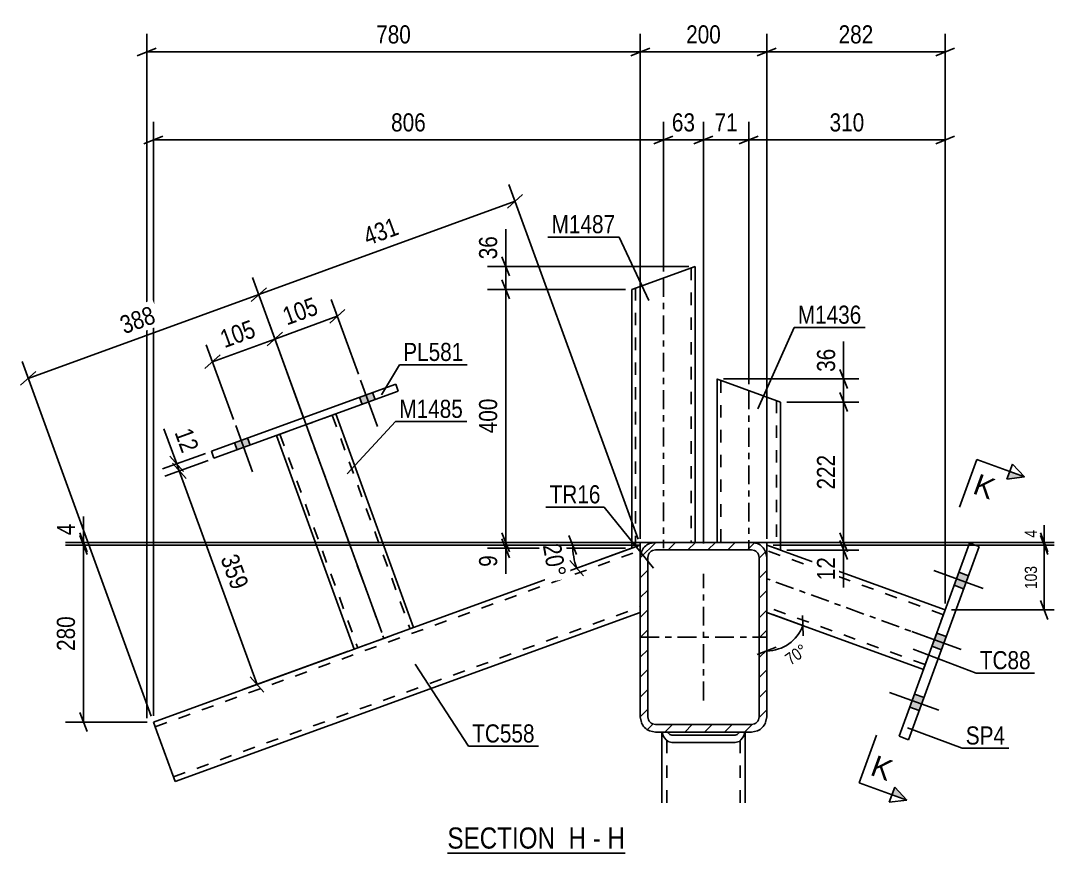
# Model space of a CAD drawing. Header units: millimetres. Extents: x -167 to 1022, y -666 to 175.
# Drawn here: x 490.8 to 654.2, y -482.9 to -351.2 of the extents above; entities that cross this region are included whole.
import ezdxf

# ---------------------------------------------------------------- set-up
doc = ezdxf.new("R2010")
doc.units = ezdxf.units.MM
doc.linetypes.add('DXK_LINE_DOT2', pattern=[3.9198, 1.9599, -1.9599])
doc.linetypes.add('DXK_LINE_DOT3', pattern=[5.9187, 2.979, -0.9799, 0.9799, -0.9799])
doc.styles.add('Arial', font='ARIAL.TTF', dxfattribs={"height": 0.2})
doc.styles.add('Arial Narrow', font='ARIALN.TTF', dxfattribs={"height": 0.2})

# ---------------------------------------------------------------- blocks, each defined once
blk = doc.blocks.new('Unknown-389677493-19 - 47864')
at = {"color": 6, "linetype": 'Continuous'}
blk.add_line((558.26, -482.92), (586.33, -482.92), dxfattribs=at)
at = {"color": 0, "linetype": 'Continuous'}
for points in [[(576.36, -482.17), (576.36, -478.67), (558.26, -478.67), (558.26, -482.17)], [(580.18, -482.17), (580.18, -478.67), (577.41, -478.67), (577.41, -482.17)], [(582.51, -482.17), (582.51, -478.67), (581.23, -478.67), (581.23, -482.17)], [(586.33, -482.17), (586.33, -478.67), (583.56, -478.67), (583.56, -482.17)]]:
    blk.add_wipeout(points, dxfattribs=at)
at = {"color": 7, "linetype": 'Continuous', "style": 'Arial Narrow'}
for s, p in [('SECTION ', (558.26, -482.17)), ('H', (577.41, -482.17)), ('H', (583.56, -482.17)), ('-', (581.23, -482.17))]:
    blk.add_text(s, height=3.34, dxfattribs=at).set_placement(p)
blk = doc.blocks.new('Bolt-389677493-48030 - 47864')
at = {"linetype": 'Continuous'}
for points in [[(639.85, -441.08), (640.6, -439.01), (639.1, -438.47), (638.34, -440.53)], [(639.85, -441.08), (640.6, -439.01), (639.1, -438.47), (638.34, -440.53)], [(639.85, -441.08), (640.6, -439.01), (639.1, -438.47), (638.34, -440.53)], [(636.34, -450.71), (637.1, -448.64), (635.59, -448.1), (634.84, -450.16)], [(636.34, -450.71), (637.1, -448.64), (635.59, -448.1), (634.84, -450.16)], [(632.84, -460.34), (633.59, -458.28), (632.09, -457.73), (631.33, -459.8)], [(632.84, -460.34), (633.59, -458.28), (632.09, -457.73), (631.33, -459.8)], [(632.84, -460.34), (633.59, -458.28), (632.09, -457.73), (631.33, -459.8)]]:
    blk.add_hatch(color=1, dxfattribs=at).paths.add_polyline_path(points)
at = {"color": 1, "linetype": 'Continuous'}
for p, q in [((642.95, -441.04), (635.15, -438.2)), ((642.95, -441.04), (635.15, -438.2)), ((642.95, -441.04), (635.15, -438.2)), ((640.6, -439.01), (639.1, -438.47)), ((640.6, -439.01), (639.1, -438.47)), ((640.6, -439.01), (639.1, -438.47)), ((639.85, -441.08), (638.34, -440.53)), ((639.85, -441.08), (638.34, -440.53)), ((639.85, -441.08), (638.34, -440.53)), ((639.44, -450.67), (631.64, -447.83)), ((639.44, -450.67), (631.64, -447.83)), ((637.1, -448.64), (635.59, -448.1)), ((637.1, -448.64), (635.59, -448.1)), ((636.34, -450.71), (634.84, -450.16)), ((636.34, -450.71), (634.84, -450.16)), ((635.94, -460.3), (628.14, -457.46)), ((635.94, -460.3), (628.14, -457.46)), ((635.94, -460.3), (628.14, -457.46)), ((633.59, -458.28), (632.09, -457.73)), ((633.59, -458.28), (632.09, -457.73)), ((633.59, -458.28), (632.09, -457.73)), ((632.84, -460.34), (631.33, -459.8)), ((632.84, -460.34), (631.33, -459.8)), ((632.84, -460.34), (631.33, -459.8))]:
    blk.add_line(p, q, dxfattribs=at)
blk = doc.blocks.new('Part-389677493-68846 - 47864')
at = {"color": 2, "linetype": 'Continuous'}
for p, q in [((520.95, -419.31), (550.08, -408.71)), ((521.36, -420.44), (550.49, -409.84)), ((550.08, -408.71), (550.49, -409.84)), ((520.95, -419.31), (521.36, -420.44))]:
    blk.add_line(p, q, dxfattribs=at)
blk = doc.blocks.new('Part-389677493-47876 - 47864')
at = {"color": 2, "linetype": 'Continuous'}
for p, q in [((592.13, -474.91), (592.13, -463.74)), ((592.23, -463.74), (592.26, -463.95)), ((593.17, -463.88), (593.1, -463.74)), ((593.43, -464.13), (593.17, -463.88)), ((604.3, -463.88), (604.04, -464.13)), ((604.37, -463.74), (604.3, -463.88)), ((605.21, -463.95), (605.24, -463.74)), ((605.33, -463.74), (605.33, -474.91)), ((593.12, -465.21), (593.73, -465.39)), ((593.73, -464.22), (593.43, -464.13)), ((593.73, -464.22), (603.73, -464.22)), ((593.73, -465.39), (603.73, -465.39)), ((604.04, -464.13), (603.73, -464.22)), ((603.73, -465.39), (604.35, -465.21))]:
    blk.add_line(p, q, dxfattribs=at)
at = {"color": 7, "linetype": 'DXK_LINE_DOT2'}
for p, q in [((592.13, -463.74), (592.23, -463.74)), ((592.23, -463.74), (593.1, -463.74)), ((592.93, -474.91), (592.93, -463.74)), ((604.37, -463.74), (605.33, -463.74)), ((604.53, -474.91), (604.53, -463.74))]:
    blk.add_line(p, q, dxfattribs=at)
at = {"color": 2, "linetype": 'Continuous'}
for centre, start, end in [((594.33, -463.46), 193.2949, 235.5336), ((603.14, -463.46), 304.4664, 346.7051)]:
    blk.add_arc(centre, 2.13, start, end, dxfattribs=at)
blk = doc.blocks.new('Part-389677493-63140 - 47864')
at = {"color": 7, "linetype": 'DXK_LINE_DOT2'}
for p, q in [((588.73, -434.17), (587.4, -434.66)), ((588.73, -434.17), (588.73, -434.67)), ((512.08, -462.92), (588.73, -435.02)), ((588.73, -436.14), (588.73, -444.81)), ((514.95, -470.82), (588.73, -443.96)), ((543.52, -450.63), (552.92, -447.21)), ((511.8, -462.17), (511.96, -462.61))]:
    blk.add_line(p, q, dxfattribs=at)
at = {"color": 2, "linetype": 'Continuous'}
for p, q in [((588.73, -434.17), (588.73, -434.67)), ((552.92, -447.21), (587.4, -434.66)), ((588.73, -434.67), (588.73, -435.88)), ((588.73, -435.88), (588.73, -436.14)), ((515.22, -471.57), (588.73, -444.81)), ((511.8, -462.17), (543.52, -450.63)), ((511.8, -462.17), (512.35, -463.67)), ((512.35, -463.67), (515.22, -471.57))]:
    blk.add_line(p, q, dxfattribs=at)
blk = doc.blocks.new('Part-389677493-47919 - 47864')
at = {"color": 2, "linetype": 'Continuous'}
for p, q in [((608.73, -434.17), (608.73, -436.14)), ((636.93, -444.43), (610.88, -434.95)), ((633.51, -453.83), (608.73, -444.81))]:
    blk.add_line(p, q, dxfattribs=at)
at = {"color": 7, "linetype": 'DXK_LINE_DOT2'}
for p, q in [((608.73, -435.87), (608.73, -434.17)), ((608.73, -434.17), (610.88, -434.95)), ((636.65, -445.18), (608.73, -435.02)), ((608.73, -436.14), (608.73, -444.81)), ((633.78, -453.08), (608.73, -443.96)), ((636.93, -444.43), (633.51, -453.83))]:
    blk.add_line(p, q, dxfattribs=at)
at = {"color": 7, "linetype": 'DXK_LINE_DOT3'}
blk.add_line((635.22, -449.13), (608.73, -439.49), dxfattribs=at)
blk = doc.blocks.new('Part-389677493-47920 - 47864')
at = {"color": 2, "linetype": 'Continuous'}
for p, q in [((640.77, -433.86), (629.66, -464.4)), ((631.16, -464.95), (642.28, -434.41)), ((642.28, -434.41), (640.77, -433.86)), ((629.66, -464.4), (631.16, -464.95))]:
    blk.add_line(p, q, dxfattribs=at)
blk = doc.blocks.new('Part-389677493-68845 - 47864')
at = {"color": 7, "linetype": 'DXK_LINE_DOT2'}
for p, q in [((540.62, -413.42), (531.23, -416.84)), ((540.06, -413.63), (552.36, -447.41)), ((540.63, -413.43), (540.62, -413.42)), ((540.62, -413.42), (540.63, -413.43)), ((531.23, -416.84), (531.23, -416.85)), ((531.23, -416.85), (531.23, -416.84)), ((531.79, -416.64), (544.09, -450.42))]:
    blk.add_line(p, q, dxfattribs=at)
at = {"color": 2, "linetype": 'Continuous'}
for p, q in [((540.63, -413.43), (552.92, -447.21)), ((531.23, -416.85), (543.52, -450.63)), ((543.52, -450.63), (552.92, -447.21))]:
    blk.add_line(p, q, dxfattribs=at)
at = {"color": 7, "linetype": 'DXK_LINE_DOT3'}
blk.add_line((535.92, -415.13), (548.22, -448.92), dxfattribs=at)
blk = doc.blocks.new('Part-389677493-47977 - 47864')
at = {"linetype": 'Continuous'}
h = blk.add_hatch(dxfattribs=at)
h.set_pattern_fill('', scale=0.7, style=0, pattern_type=0)
h.set_pattern_definition([(45, (588.7349, -461.336), (-1.57154, 1.57154), [])])
h.paths.add_polyline_path([(588.73, -436.14), (588.73, -461.34), (588.92, -462.25), (589.44, -463.03), (590.22, -463.55), (591.13, -463.74), (606.33, -463.74), (607.25, -463.55), (608.03, -463.03), (608.55, -462.25), (608.73, -461.34), (608.73, -436.14), (608.55, -435.22), (608.03, -434.44), (607.25, -433.92), (606.33, -433.74), (591.13, -433.74), (590.22, -433.92), (589.44, -434.44), (588.92, -435.22)])
h.paths.add_polyline_path([(590.29, -435.29), (590.68, -435.03), (591.13, -434.94), (606.33, -434.94), (606.79, -435.03), (607.18, -435.29), (607.44, -435.68), (607.53, -436.14), (607.53, -461.34), (607.44, -461.8), (607.18, -462.18), (606.79, -462.44), (606.33, -462.54), (591.13, -462.54), (590.68, -462.44), (590.29, -462.18), (590.03, -461.8), (589.93, -461.34), (589.93, -436.14), (590.03, -435.68)])
at = {"color": 2, "linetype": 'Continuous'}
for p, q in [((591.13, -433.74), (590.22, -433.92)), ((591.13, -433.74), (606.33, -433.74)), ((607.25, -433.92), (606.33, -433.74)), ((588.92, -435.22), (588.73, -436.14)), ((588.73, -461.34), (588.73, -436.14)), ((589.93, -436.14), (590.03, -435.68)), ((589.93, -461.34), (589.93, -436.14)), ((590.68, -435.03), (591.13, -434.94)), ((591.13, -434.94), (606.33, -434.94)), ((606.33, -434.94), (606.79, -435.03)), ((607.44, -435.68), (607.53, -436.14)), ((607.53, -461.34), (607.53, -436.14)), ((608.73, -436.14), (608.55, -435.22)), ((608.73, -461.34), (608.73, -436.14)), ((588.73, -461.34), (588.92, -462.25)), ((590.03, -461.8), (589.93, -461.34)), ((607.53, -461.34), (607.44, -461.8)), ((608.55, -462.25), (608.73, -461.34)), ((590.22, -463.55), (591.13, -463.74)), ((591.13, -462.54), (590.68, -462.44)), ((591.13, -462.54), (606.33, -462.54)), ((591.13, -463.74), (606.33, -463.74)), ((606.79, -462.44), (606.33, -462.54)), ((606.33, -463.74), (607.25, -463.55))]:
    blk.add_line(p, q, dxfattribs=at)
at = {"color": 7, "linetype": 'DXK_LINE_DOT3'}
for p, q in [((598.73, -458.74), (598.73, -438.74)), ((588.73, -448.74), (608.73, -448.74))]:
    blk.add_line(p, q, dxfattribs=at)
at = {"color": 2, "linetype": 'Continuous'}
for centre, radius, start, end in [((591.13, -436.14), 2.4, 112.5, 157.5), ((606.33, -436.14), 2.4, 22.5, 67.5), ((591.13, -436.14), 1.2, 112.5, 157.5), ((606.33, -436.14), 1.2, 22.5, 67.5), ((591.13, -461.34), 2.4, 202.5, 247.5), ((591.13, -461.34), 1.2, 202.5, 247.5), ((606.33, -461.34), 1.2, 292.5, 337.5), ((606.33, -461.34), 2.4, 292.5, 337.5)]:
    blk.add_arc(centre, radius, start, end, dxfattribs=at)
blk = doc.blocks.new('Part-389677493-68842 - 47864')
at = {"color": 2, "linetype": 'Continuous'}
for p, q in [((600.88, -407.9), (600.88, -433.74)), ((600.88, -407.9), (600.97, -407.93)), ((600.97, -407.93), (601.23, -408.03)), ((601.23, -408.03), (602.08, -408.34)), ((602.08, -408.34), (610.88, -411.54)), ((610.88, -411.54), (610.88, -434.95)), ((606.33, -433.74), (608.73, -433.74)), ((608.73, -433.74), (608.73, -434.17)), ((610.79, -434.92), (608.73, -434.17)), ((610.88, -434.95), (610.79, -434.92))]:
    blk.add_line(p, q, dxfattribs=at)
at = {"color": 7, "linetype": 'DXK_LINE_DOT2'}
for p, q in [((601.23, -408.03), (601.85, -408.25)), ((601.48, -408.12), (601.48, -433.74)), ((601.48, -408.12), (601.52, -408.13)), ((601.62, -408.17), (602.08, -408.34)), ((610.28, -411.32), (610.28, -434.73)), ((606.33, -433.74), (600.88, -433.74)), ((610.23, -434.72), (610.14, -434.68))]:
    blk.add_line(p, q, dxfattribs=at)
at = {"color": 7, "linetype": 'DXK_LINE_DOT3'}
blk.add_line((605.88, -409.72), (605.88, -434.95), dxfattribs=at)
blk = doc.blocks.new('Part-389677493-68853 - 47864')
at = {"color": 2, "linetype": 'Continuous'}
for p, q in [((597.4, -390.1), (587.4, -393.74)), ((597.4, -390.1), (597.4, -433.74)), ((587.4, -393.74), (587.4, -434.66)), ((587.4, -434.66), (588.73, -434.17)), ((588.73, -434.17), (588.73, -433.74)), ((588.73, -433.74), (591.13, -433.74))]:
    blk.add_line(p, q, dxfattribs=at)
at = {"color": 7, "linetype": 'DXK_LINE_DOT2'}
for p, q in [((596.8, -390.32), (596.8, -433.74)), ((588, -393.52), (588.05, -393.5)), ((588, -393.52), (588, -434.44)), ((597.4, -433.74), (591.13, -433.74))]:
    blk.add_line(p, q, dxfattribs=at)
at = {"color": 7, "linetype": 'DXK_LINE_DOT3'}
blk.add_line((592.4, -391.92), (592.4, -434.66), dxfattribs=at)
blk = doc.blocks.new('Bolt-389677493-68858 - 47864')
at = {"linetype": 'Continuous'}
for points in [[(546.42, -410.04), (544.35, -410.8), (544.76, -411.92), (546.83, -411.17)], [(526.68, -417.23), (524.62, -417.98), (525.03, -419.11), (527.09, -418.35)]]:
    blk.add_hatch(color=1, dxfattribs=at).paths.add_polyline_path(points)
at = {"color": 1, "linetype": 'Continuous'}
for p, q in [((544.53, -408.07), (547.2, -415.4)), ((546.42, -410.04), (546.83, -411.17)), ((544.35, -410.8), (544.76, -411.92)), ((524.8, -415.25), (527.46, -422.58)), ((524.62, -417.98), (525.03, -419.11)), ((526.68, -417.23), (527.09, -418.35))]:
    blk.add_line(p, q, dxfattribs=at)
blk = doc.blocks.new('Bolt-389677493-68859 - 47864')
at = {"linetype": 'Continuous'}
for points in [[(546.42, -410.04), (544.35, -410.8), (544.76, -411.92), (546.83, -411.17)], [(526.68, -417.23), (524.62, -417.98), (525.03, -419.11), (527.09, -418.35)]]:
    blk.add_hatch(color=1, dxfattribs=at).paths.add_polyline_path(points)
at = {"color": 1, "linetype": 'Continuous'}
for p, q in [((544.53, -408.07), (547.2, -415.4)), ((546.42, -410.04), (546.83, -411.17)), ((544.35, -410.8), (544.76, -411.92)), ((524.8, -415.25), (527.46, -422.58)), ((524.62, -417.98), (525.03, -419.11)), ((526.68, -417.23), (527.09, -418.35))]:
    blk.add_line(p, q, dxfattribs=at)
blk = doc.blocks.new('StraightDimension-389677493-76942 - 47864')
at = {"color": 7, "linetype": 'Continuous'}
for p, q in [((535.58, -414.19), (530.02, -398.9)), ((521.13, -405.17), (530.99, -401.58)), ((532.2, -400.5), (529.79, -402.66)), ((524.45, -414.31), (520.15, -402.49)), ((519.92, -406.25), (522.33, -404.09))]:
    blk.add_line(p, q, dxfattribs=at)
at = {"color": 0}
blk.add_wipeout([(528.94, -401.53), (527.51, -397.58), (521.22, -399.87), (522.66, -403.81)], dxfattribs=at)
at = {"color": 3, "style": 'Arial Narrow'}
blk.add_text('105', height=2.863, rotation=20.002, dxfattribs=at).set_placement((523.02, -403.04))
blk = doc.blocks.new('StraightDimension-389677493-77080 - 47864')
at = {"color": 7, "linetype": 'Continuous'}
for p, q in [((621.48, -413.04), (620.28, -410.04)), ((611.88, -411.54), (623.28, -411.54)), ((620.88, -433.74), (620.88, -411.54)), ((620.28, -432.24), (621.48, -435.24)), ((607.33, -433.74), (623.28, -433.74))]:
    blk.add_line(p, q, dxfattribs=at)
at = {"color": 0}
blk.add_wipeout([(620.13, -419.3), (615.93, -419.3), (615.93, -425.98), (620.13, -425.98)], dxfattribs=at)
at = {"color": 3, "style": 'Arial Narrow'}
blk.add_text('222', height=2.863, rotation=90.0002, dxfattribs=at).set_placement((619.53, -425.38))
blk = doc.blocks.new('StraightDimension-389677493-50691 - 47864')
at = {"color": 7, "linetype": 'Continuous'}
for p, q in [((651.98, -432.24), (653.18, -435.24)), ((653.18, -435.67), (651.98, -432.67)), ((607.33, -433.74), (654.18, -433.74)), ((609.73, -434.17), (654.18, -434.17)), ((652.58, -434.17), (652.58, -433.74))]:
    blk.add_line(p, q, dxfattribs=at)
at = {"color": 0}
blk.add_wipeout([(651.83, -431.37), (649.03, -431.37), (649.03, -433.39), (651.83, -433.39)], dxfattribs=at)
at = {"color": 7, "linetype": 'Continuous'}
blk.add_line((652.58, -433.74), (652.58, -431.02), dxfattribs=at)
blk.add_line((652.58, -433.74), (652.58, -431.02), dxfattribs=at)
at = {"color": 3, "style": 'Arial Narrow'}
blk.add_text('4', height=1.91, rotation=90.0002, dxfattribs=at).set_placement((651.43, -432.99))
blk = doc.blocks.new('StraightDimension-389677493-76941 - 47864')
at = {"color": 7, "linetype": 'Continuous'}
for p, q in [((544.19, -407.13), (539.88, -395.31)), ((542.06, -396.91), (539.65, -399.07)), ((530.99, -401.58), (540.86, -397.99)), ((535.58, -414.19), (530.02, -398.9)), ((529.79, -402.66), (532.2, -400.5))]:
    blk.add_line(p, q, dxfattribs=at)
at = {"color": 0}
blk.add_wipeout([(538.81, -397.94), (537.37, -393.99), (531.09, -396.28), (532.53, -400.22)], dxfattribs=at)
at = {"color": 3, "style": 'Arial Narrow'}
blk.add_text('105', height=2.863, rotation=20.002, dxfattribs=at).set_placement((532.89, -399.45))
blk = doc.blocks.new('StraightDimension-389677493-76970 - 47864')
at = {"color": 7, "linetype": 'Continuous'}
for p, q in [((520.01, -419.66), (513.21, -422.13)), ((520.42, -420.78), (513.62, -423.26)), ((514.39, -420.1), (516.54, -422.51)), ((516.95, -423.64), (514.8, -421.23)), ((515.47, -421.31), (515.88, -422.44))]:
    blk.add_line(p, q, dxfattribs=at)
at = {"color": 0}
blk.add_wipeout([(515.99, -420.56), (519.94, -419.12), (518.28, -414.56), (514.33, -416)], dxfattribs=at)
at = {"color": 7, "linetype": 'Continuous'}
blk.add_line((515.47, -421.31), (513.45, -415.76), dxfattribs=at)
blk.add_line((515.47, -421.31), (513.45, -415.76), dxfattribs=at)
at = {"color": 3, "style": 'Arial Narrow'}
blk.add_text('12', height=2.863, rotation=-69.9983, dxfattribs=at).set_placement((515.1, -416.35))
blk = doc.blocks.new('StraightDimension-389677493-77013 - 47864')
at = {"color": 7, "linetype": 'Continuous'}
for p, q in [((566.87, -388.6), (568.07, -391.6)), ((596.4, -390.1), (564.62, -390.1)), ((567.47, -393.74), (567.47, -390.1)), ((568.07, -395.24), (566.87, -392.24)), ((586.4, -393.74), (564.62, -393.74))]:
    blk.add_line(p, q, dxfattribs=at)
at = {"color": 0}
blk.add_wipeout([(566.72, -384.72), (562.52, -384.72), (562.52, -389.57), (566.72, -389.57)], dxfattribs=at)
at = {"color": 7, "linetype": 'Continuous'}
blk.add_line((567.47, -390.1), (567.47, -384.19), dxfattribs=at)
blk.add_line((567.47, -390.1), (567.47, -384.19), dxfattribs=at)
at = {"color": 3, "style": 'Arial Narrow'}
blk.add_text('36', height=2.863, rotation=90.0002, dxfattribs=at).set_placement((566.12, -388.97))
blk = doc.blocks.new('StraightDimension-389677493-76969 - 47864')
at = {"color": 7, "linetype": 'Continuous'}
for p, q in [((520.42, -420.78), (513.62, -423.26)), ((516.95, -423.64), (514.8, -421.23)), ((515.88, -422.44), (528.17, -456.21)), ((542.58, -450.97), (525.92, -457.03)), ((527.09, -455.01), (529.25, -457.42))]:
    blk.add_line(p, q, dxfattribs=at)
at = {"color": 0}
blk.add_wipeout([(523.87, -442.21), (527.82, -440.77), (525.53, -434.49), (521.59, -435.93)], dxfattribs=at)
at = {"color": 3, "style": 'Arial Narrow'}
blk.add_text('359', height=2.863, rotation=-69.9983, dxfattribs=at).set_placement((522.36, -436.29))
blk = doc.blocks.new('StraightDimension-389677493-68340 - 47864')
at = {"color": 7, "linetype": 'Continuous'}
for p, q in [((588.73, -433.17), (588.73, -353.33)), ((608.73, -433.17), (608.73, -353.33)), ((590.23, -355.58), (587.23, -356.78)), ((607.23, -356.78), (610.23, -355.58)), ((588.73, -356.18), (608.73, -356.18))]:
    blk.add_line(p, q, dxfattribs=at)
at = {"color": 0}
blk.add_wipeout([(602.08, -355.43), (602.08, -351.23), (595.39, -351.23), (595.39, -355.43)], dxfattribs=at)
at = {"color": 3, "style": 'Arial Narrow'}
blk.add_text('200', height=2.863, dxfattribs=at).set_placement((595.99, -354.83))
blk = doc.blocks.new('AngleDimension-389677493-49456 - 47864')
at = {"color": 7, "linetype": 'Continuous'}
for p, q in [((614.44, -446.89), (608.73, -444.81)), ((608.73, -450.89), (608.73, -444.81)), ((609.67, -445.16), (614.44, -446.89)), ((614.39, -445.28), (614.49, -448.51)), ((607.23, -451.49), (610.23, -450.29))]:
    blk.add_line(p, q, dxfattribs=at)
blk.add_arc((608.73, -444.81), 6.08, 270, 340, dxfattribs=at)
at = {"color": 0}
blk.add_wipeout([(615.93, -451.34), (614.33, -449.05), (610.8, -451.52), (612.41, -453.81)], dxfattribs=at)
at = {"color": 3, "style": 'Arial Narrow'}
blk.add_text('70°', height=1.909, rotation=35.002, dxfattribs=at).set_placement((612.5, -453.25))
blk = doc.blocks.new('StraightDimension-389677493-77015 - 47864')
at = {"color": 7, "linetype": 'Continuous'}
for p, q in [((566.87, -432.24), (568.07, -435.24)), ((590.13, -433.74), (564.62, -433.74)), ((568.07, -436.16), (566.87, -433.16)), ((567.47, -434.66), (567.47, -433.74)), ((586.4, -434.66), (564.62, -434.66))]:
    blk.add_line(p, q, dxfattribs=at)
at = {"color": 0}
blk.add_wipeout([(566.72, -435.18), (562.52, -435.18), (562.52, -438.21), (566.72, -438.21)], dxfattribs=at)
at = {"color": 7, "linetype": 'Continuous'}
blk.add_line((567.47, -434.66), (567.47, -438.74), dxfattribs=at)
blk.add_line((567.47, -434.66), (567.47, -438.74), dxfattribs=at)
at = {"color": 3, "style": 'Arial Narrow'}
blk.add_text('9', height=2.86, rotation=90.0002, dxfattribs=at).set_placement((566.12, -437.61))
blk = doc.blocks.new('StraightDimension-389677493-50692 - 47864')
at = {"color": 7, "linetype": 'Continuous'}
for p, q in [((651.98, -432.67), (653.18, -435.67)), ((609.73, -434.17), (654.18, -434.17)), ((652.58, -444.43), (652.58, -434.17)), ((653.18, -445.93), (651.98, -442.93)), ((637.93, -444.43), (654.18, -444.43))]:
    blk.add_line(p, q, dxfattribs=at)
at = {"color": 0}
blk.add_wipeout([(651.83, -437.07), (649.03, -437.07), (649.03, -441.53), (651.83, -441.53)], dxfattribs=at)
at = {"color": 3, "style": 'Arial Narrow'}
blk.add_text('103', height=1.909, rotation=90.0002, dxfattribs=at).set_placement((651.43, -441.13))
blk = doc.blocks.new('AngleDimension-389677493-68334 - 47864')
at = {"color": 7, "linetype": 'Continuous'}
for p, q in [((577.46, -432.67), (578.66, -435.67)), ((578.06, -434.17), (588.73, -434.17)), ((578.7, -437.82), (588.73, -434.17)), ((587.8, -434.51), (578.7, -437.82)), ((579.78, -439.03), (577.63, -436.62))]:
    blk.add_line(p, q, dxfattribs=at)
blk.add_arc((588.73, -434.17), 10.67, 180, 199.9977, dxfattribs=at)
at = {"color": 0}
blk.add_wipeout([(573.76, -440.09), (577.9, -439.36), (576.77, -433), (572.64, -433.73)], dxfattribs=at)
at = {"color": 3, "style": 'Arial Narrow'}
blk.add_text('20°', height=2.863, rotation=-80.0021, dxfattribs=at).set_placement((573.33, -434.22))
blk = doc.blocks.new('StraightDimension-389677493-76873 - 47864')
at = {"color": 7, "linetype": 'Continuous'}
for p, q in [((511.8, -461.17), (511.8, -367.25)), ((592.4, -390.92), (592.4, -367.25)), ((513.3, -369.5), (510.3, -370.7)), ((511.8, -370.1), (592.4, -370.1)), ((590.9, -370.7), (593.9, -369.5))]:
    blk.add_line(p, q, dxfattribs=at)
at = {"color": 0}
blk.add_wipeout([(555.44, -369.35), (555.44, -365.15), (548.76, -365.15), (548.76, -369.35)], dxfattribs=at)
at = {"color": 3, "style": 'Arial Narrow'}
blk.add_text('806', height=2.863, dxfattribs=at).set_placement((549.36, -368.75))
blk = doc.blocks.new('StraightDimension-389677493-68339 - 47864')
at = {"color": 7, "linetype": 'Continuous'}
for p, q in [((608.73, -433.17), (608.73, -353.33)), ((636.93, -443.43), (636.93, -353.33)), ((610.23, -355.58), (607.23, -356.78)), ((635.43, -356.78), (638.43, -355.58)), ((608.73, -356.18), (636.93, -356.18))]:
    blk.add_line(p, q, dxfattribs=at)
at = {"color": 0}
blk.add_wipeout([(626.17, -355.43), (626.17, -351.23), (619.49, -351.23), (619.49, -355.43)], dxfattribs=at)
at = {"color": 3, "style": 'Arial Narrow'}
blk.add_text('282', height=2.863, dxfattribs=at).set_placement((620.09, -354.83))
blk = doc.blocks.new('StraightDimension-389677493-68341 - 47864')
at = {"color": 7, "linetype": 'Continuous'}
for p, q in [((510.74, -461.56), (510.74, -353.33)), ((588.73, -433.17), (588.73, -353.33)), ((512.24, -355.58), (509.24, -356.78)), ((587.23, -356.78), (590.23, -355.58)), ((510.74, -356.18), (588.73, -356.18))]:
    blk.add_line(p, q, dxfattribs=at)
at = {"color": 0}
blk.add_wipeout([(553.08, -355.43), (553.08, -351.23), (546.4, -351.23), (546.4, -355.43)], dxfattribs=at)
at = {"color": 3, "style": 'Arial Narrow'}
blk.add_text('780', height=2.863, dxfattribs=at).set_placement((547, -354.83))
blk = doc.blocks.new('StraightDimension-389677493-77014 - 47864')
at = {"color": 7, "linetype": 'Continuous'}
for p, q in [((568.07, -395.24), (566.87, -392.24)), ((586.4, -393.74), (564.62, -393.74)), ((567.47, -433.74), (567.47, -393.74)), ((566.87, -432.24), (568.07, -435.24)), ((590.13, -433.74), (564.62, -433.74))]:
    blk.add_line(p, q, dxfattribs=at)
at = {"color": 0}
blk.add_wipeout([(566.72, -410.4), (562.52, -410.4), (562.52, -417.08), (566.72, -417.08)], dxfattribs=at)
at = {"color": 3, "style": 'Arial Narrow'}
blk.add_text('400', height=2.863, rotation=90.0002, dxfattribs=at).set_placement((566.12, -416.48))
blk = doc.blocks.new('StraightDimension-389677493-76735 - 47864')
at = {"color": 7, "linetype": 'Continuous'}
for p, q in [((500.14, -432.24), (501.34, -435.24)), ((501.34, -435.67), (500.14, -432.67)), ((590.13, -433.74), (497.89, -433.74)), ((587.73, -434.17), (497.89, -434.17)), ((500.74, -434.17), (500.74, -433.74))]:
    blk.add_line(p, q, dxfattribs=at)
at = {"color": 0}
blk.add_wipeout([(499.99, -430.18), (495.79, -430.18), (495.79, -433.21), (499.99, -433.21)], dxfattribs=at)
at = {"color": 7, "linetype": 'Continuous'}
blk.add_line((500.74, -433.74), (500.74, -429.66), dxfattribs=at)
blk.add_line((500.74, -433.74), (500.74, -429.66), dxfattribs=at)
at = {"color": 3, "style": 'Arial Narrow'}
blk.add_text('4', height=2.86, rotation=90.0002, dxfattribs=at).set_placement((499.39, -432.61))
blk = doc.blocks.new('StraightDimension-389677493-76736 - 47864')
at = {"color": 7, "linetype": 'Continuous'}
for p, q in [((501.34, -435.67), (500.14, -432.67)), ((587.73, -434.17), (497.89, -434.17)), ((500.74, -462.17), (500.74, -434.17)), ((500.14, -460.67), (501.34, -463.67)), ((510.8, -462.17), (497.89, -462.17))]:
    blk.add_line(p, q, dxfattribs=at)
at = {"color": 0}
blk.add_wipeout([(499.99, -444.83), (495.79, -444.83), (495.79, -451.51), (499.99, -451.51)], dxfattribs=at)
at = {"color": 3, "style": 'Arial Narrow'}
blk.add_text('280', height=2.863, rotation=90.0002, dxfattribs=at).set_placement((499.39, -450.91))
blk = doc.blocks.new('StraightDimension-389677493-76870 - 47864')
at = {"color": 7, "linetype": 'Continuous'}
for p, q in [((605.88, -408.72), (605.88, -367.25)), ((636.93, -443.43), (636.93, -367.25)), ((607.38, -369.5), (604.38, -370.7)), ((605.88, -370.1), (636.93, -370.1)), ((635.43, -370.7), (638.43, -369.5))]:
    blk.add_line(p, q, dxfattribs=at)
at = {"color": 0}
blk.add_wipeout([(624.74, -369.35), (624.74, -365.15), (618.06, -365.15), (618.06, -369.35)], dxfattribs=at)
at = {"color": 3, "style": 'Arial Narrow'}
blk.add_text('310', height=2.863, dxfattribs=at).set_placement((618.66, -368.75))
blk = doc.blocks.new('StraightDimension-389677493-76871 - 47864')
at = {"color": 7, "linetype": 'Continuous'}
for p, q in [((598.73, -433.94), (598.73, -367.25)), ((605.88, -408.72), (605.88, -367.25)), ((597.23, -370.7), (600.23, -369.5)), ((598.73, -370.1), (605.88, -370.1)), ((607.38, -369.5), (604.38, -370.7))]:
    blk.add_line(p, q, dxfattribs=at)
at = {"color": 0}
blk.add_wipeout([(604.73, -369.35), (604.73, -365.15), (599.88, -365.15), (599.88, -369.35)], dxfattribs=at)
at = {"color": 3, "style": 'Arial Narrow'}
blk.add_text('71', height=2.863, dxfattribs=at).set_placement((600.48, -368.75))
blk = doc.blocks.new('StraightDimension-389677493-77079 - 47864')
at = {"color": 7, "linetype": 'Continuous'}
for p, q in [((620.28, -406.4), (621.48, -409.4)), ((601.88, -407.9), (623.28, -407.9)), ((620.88, -411.54), (620.88, -407.9)), ((621.48, -413.04), (620.28, -410.04)), ((611.88, -411.54), (623.28, -411.54))]:
    blk.add_line(p, q, dxfattribs=at)
at = {"color": 0}
blk.add_wipeout([(620.13, -402.52), (615.93, -402.52), (615.93, -407.37), (620.13, -407.37)], dxfattribs=at)
at = {"color": 7, "linetype": 'Continuous'}
blk.add_line((620.88, -407.9), (620.88, -401.99), dxfattribs=at)
blk.add_line((620.88, -407.9), (620.88, -401.99), dxfattribs=at)
at = {"color": 3, "style": 'Arial Narrow'}
blk.add_text('36', height=2.863, rotation=90.0002, dxfattribs=at).set_placement((619.53, -406.77))
blk = doc.blocks.new('StraightDimension-389677493-76872 - 47864')
at = {"color": 7, "linetype": 'Continuous'}
for p, q in [((592.4, -390.92), (592.4, -367.25)), ((598.73, -433.94), (598.73, -367.25)), ((590.9, -370.7), (593.9, -369.5)), ((592.4, -370.1), (598.73, -370.1)), ((600.23, -369.5), (597.23, -370.7))]:
    blk.add_line(p, q, dxfattribs=at)
at = {"color": 0}
blk.add_wipeout([(598, -369.35), (598, -365.15), (593.14, -365.15), (593.14, -369.35)], dxfattribs=at)
at = {"color": 3, "style": 'Arial Narrow'}
blk.add_text('63', height=2.863, dxfattribs=at).set_placement((593.74, -368.75))
blk = doc.blocks.new('StraightDimension-389677493-76914 - 47864')
at = {"color": 7, "linetype": 'Continuous'}
for p, q in [((588.39, -433.23), (567.97, -377.12)), ((567.74, -380.88), (570.15, -378.72)), ((528.43, -394.54), (568.95, -379.8)), ((547.88, -447.98), (527.46, -391.87)), ((529.64, -393.47), (527.23, -395.62))]:
    blk.add_line(p, q, dxfattribs=at)
at = {"color": 0}
blk.add_wipeout([(551.57, -385.32), (550.14, -381.38), (543.86, -383.66), (545.29, -387.61)], dxfattribs=at)
at = {"color": 3, "style": 'Arial Narrow'}
blk.add_text('431', height=2.863, rotation=19.9962, dxfattribs=at).set_placement((545.65, -386.84))
blk = doc.blocks.new('StraightDimension-389677493-76915 - 47864')
at = {"color": 7, "linetype": 'Continuous'}
for p, q in [((547.88, -447.98), (527.46, -391.87)), ((527.23, -395.62), (529.64, -393.47)), ((492.02, -407.8), (528.43, -394.54)), ((511.46, -461.23), (491.04, -405.12)), ((493.22, -406.72), (490.81, -408.87))]:
    blk.add_line(p, q, dxfattribs=at)
at = {"color": 0}
blk.add_wipeout([(513.11, -399.32), (511.67, -395.38), (505.39, -397.66), (506.83, -401.61)], dxfattribs=at)
at = {"color": 3, "style": 'Arial Narrow'}
blk.add_text('388', height=2.863, rotation=19.9962, dxfattribs=at).set_placement((507.19, -400.84))
blk = doc.blocks.new('StraightDimension-389677493-77081 - 47864')
at = {"color": 7, "linetype": 'Continuous'}
for p, q in [((620.28, -432.24), (621.48, -435.24)), ((607.33, -433.74), (623.28, -433.74)), ((621.48, -436.45), (620.28, -433.45)), ((620.88, -434.95), (620.88, -433.74)), ((611.88, -434.95), (623.28, -434.95))]:
    blk.add_line(p, q, dxfattribs=at)
at = {"color": 0}
blk.add_wipeout([(620.13, -435.48), (615.93, -435.48), (615.93, -440.33), (620.13, -440.33)], dxfattribs=at)
at = {"color": 7, "linetype": 'Continuous'}
blk.add_line((620.88, -434.95), (620.88, -440.86), dxfattribs=at)
blk.add_line((620.88, -434.95), (620.88, -440.86), dxfattribs=at)
at = {"color": 3, "style": 'Arial Narrow'}
blk.add_text('12', height=2.863, rotation=90.0002, dxfattribs=at).set_placement((619.53, -439.73))
blk = doc.blocks.new('Mark-389677493-77141 - 47864')
at = {"color": 0}
blk.add_wipeout([(584.78, -384.85), (584.78, -381.85), (574.73, -381.85), (574.73, -384.85)], dxfattribs=at)
blk.add_wipeout([(584.78, -384.85), (584.78, -381.85), (574.73, -381.85), (574.73, -384.85)], dxfattribs=at)
at = {"color": 30, "linetype": 'Continuous'}
for p in [(574.13, -385.45), (590.08, -395.5)]:
    blk.add_line(p, (585.38, -385.45), dxfattribs=at)
at = {"color": 3, "style": 'Arial Narrow'}
blk.add_text('M1487', height=2.863, dxfattribs=at).set_placement((574.73, -384.85))
blk = doc.blocks.new('Mark-389677493-50670 - 47864')
at = {"color": 0}
blk.add_wipeout([(646.4, -465.71), (646.4, -462.71), (640.19, -462.71), (640.19, -465.71)], dxfattribs=at)
blk.add_wipeout([(646.4, -465.71), (646.4, -462.71), (640.19, -462.71), (640.19, -465.71)], dxfattribs=at)
at = {"color": 30, "linetype": 'Continuous'}
for p, q in [((630.99, -463.06), (639.59, -466.31)), ((639.59, -466.31), (647, -466.31))]:
    blk.add_line(p, q, dxfattribs=at)
at = {"color": 3, "style": 'Arial Narrow'}
blk.add_text('SP4', height=2.863, dxfattribs=at).set_placement((640.19, -465.71))
blk = doc.blocks.new('Mark-389677493-50667 - 47864')
at = {"color": 0}
blk.add_wipeout([(650.45, -453.8), (650.45, -450.8), (642.41, -450.8), (642.41, -453.8)], dxfattribs=at)
blk.add_wipeout([(650.45, -453.8), (650.45, -450.8), (642.41, -450.8), (642.41, -453.8)], dxfattribs=at)
at = {"color": 30, "linetype": 'Continuous'}
for p, q in [((631.85, -450.65), (641.81, -454.4)), ((641.81, -454.4), (651.05, -454.4))]:
    blk.add_line(p, q, dxfattribs=at)
at = {"color": 3, "style": 'Arial Narrow'}
blk.add_text('TC88', height=2.863, dxfattribs=at).set_placement((642.41, -453.8))
blk = doc.blocks.new('Mark-389677493-50673 - 47864')
at = {"color": 0}
blk.add_wipeout([(582.45, -427.57), (582.45, -424.57), (574.42, -424.57), (574.42, -427.57)], dxfattribs=at)
blk.add_wipeout([(582.45, -427.57), (582.45, -424.57), (574.42, -424.57), (574.42, -427.57)], dxfattribs=at)
at = {"color": 30, "linetype": 'Continuous'}
for p in [(573.82, -428.17), (590.83, -437.84)]:
    blk.add_line(p, (583.05, -428.17), dxfattribs=at)
at = {"color": 3, "style": 'Arial Narrow'}
blk.add_text('TR16', height=2.863, dxfattribs=at).set_placement((574.42, -427.57))
blk = doc.blocks.new('SectionMark-389677493-53222 - 47864')
at = {"linetype": 'Continuous'}
for points in [[(646.7, -423.72), (647.13, -422.55), (649.48, -423.4)], [(628.53, -473.64), (628.96, -472.47), (630.88, -474.5)]]:
    blk.add_hatch(color=6, dxfattribs=at).paths.add_polyline_path(points)
at = {"color": 6, "linetype": 'Continuous'}
for p, q in [((646.7, -423.72), (647.55, -421.37)), ((647.55, -421.37), (649.48, -423.4)), ((649.48, -423.4), (646.7, -423.72)), ((628.96, -472.47), (628.1, -474.82)), ((630.88, -474.5), (628.96, -472.47)), ((630.88, -474.5), (628.1, -474.82))]:
    blk.add_line(p, q, dxfattribs=at)
at = {"color": 0, "linetype": 'Continuous'}
for points in [[(644.02, -427), (645.22, -423.72), (642.3, -422.65), (641.1, -425.94)], [(627.82, -471.52), (629.02, -468.23), (626.1, -467.17), (624.9, -470.46)]]:
    blk.add_wipeout(points, dxfattribs=at)
at = {"color": 6, "linetype": 'Continuous'}
for p, q in [((641.96, -420.66), (639.22, -428.18)), ((641.96, -420.66), (649.48, -423.4)), ((623.36, -471.76), (626.1, -464.24)), ((623.36, -471.76), (630.88, -474.5))]:
    blk.add_line(p, q, dxfattribs=at)
at = {"color": 3, "linetype": 'Continuous', "style": 'Arial'}
for p in [(641.1, -425.94), (624.9, -470.46)]:
    blk.add_text('K', height=3.34, rotation=-20.002, dxfattribs=at).set_placement(p)
blk = doc.blocks.new('Mark-389677493-68432 - 47864')
at = {"color": 0}
blk.add_wipeout([(572.04, -465.39), (572.04, -462.39), (562.18, -462.39), (562.18, -465.39)], dxfattribs=at)
blk.add_wipeout([(572.04, -465.39), (572.04, -462.39), (562.18, -462.39), (562.18, -465.39)], dxfattribs=at)
at = {"color": 30, "linetype": 'Continuous'}
for p, q in [((553.15, -453.01), (561.58, -465.99)), ((561.58, -465.99), (572.64, -465.99))]:
    blk.add_line(p, q, dxfattribs=at)
at = {"color": 3, "style": 'Arial Narrow'}
blk.add_text('TC558', height=2.863, dxfattribs=at).set_placement((562.18, -465.39))
blk = doc.blocks.new('Mark-389677493-77148 - 47864')
at = {"color": 0}
blk.add_wipeout([(623.69, -399.16), (623.69, -396.16), (613.64, -396.16), (613.64, -399.16)], dxfattribs=at)
blk.add_wipeout([(623.69, -399.16), (623.69, -396.16), (613.64, -396.16), (613.64, -399.16)], dxfattribs=at)
at = {"color": 30, "linetype": 'Continuous'}
for p, q in [((607.31, -412.64), (613.04, -399.76)), ((613.04, -399.76), (624.29, -399.76))]:
    blk.add_line(p, q, dxfattribs=at)
at = {"color": 3, "style": 'Arial Narrow'}
blk.add_text('M1436', height=2.863, dxfattribs=at).set_placement((613.64, -399.16))
blk = doc.blocks.new('Mark-389677493-76990 - 47864')
at = {"color": 0}
blk.add_wipeout([(560.71, -414.05), (560.71, -411.05), (550.66, -411.05), (550.66, -414.05)], dxfattribs=at)
blk.add_wipeout([(560.71, -414.05), (560.71, -411.05), (550.66, -411.05), (550.66, -414.05)], dxfattribs=at)
at = {"color": 30, "linetype": 'Continuous'}
for p, q in [((542.39, -422.88), (550.06, -414.65)), ((550.06, -414.65), (561.31, -414.65))]:
    blk.add_line(p, q, dxfattribs=at)
at = {"color": 3, "style": 'Arial Narrow'}
blk.add_text('M1485', height=2.863, dxfattribs=at).set_placement((550.66, -414.05))
blk = doc.blocks.new('Mark-389677493-76993 - 47864')
at = {"color": 0}
blk.add_wipeout([(560.79, -405.05), (560.79, -402.05), (551.28, -402.05), (551.28, -405.05)], dxfattribs=at)
blk.add_wipeout([(560.79, -405.05), (560.79, -402.05), (551.28, -402.05), (551.28, -405.05)], dxfattribs=at)
at = {"color": 30, "linetype": 'Continuous'}
for p, q in [((547.84, -410.41), (550.68, -405.65)), ((550.68, -405.65), (561.39, -405.65))]:
    blk.add_line(p, q, dxfattribs=at)
at = {"color": 3, "style": 'Arial Narrow'}
blk.add_text('PL581', height=2.863, dxfattribs=at).set_placement((551.28, -405.05))

msp = doc.modelspace()

# ---------------------------------------------------------------- block references
for name in ['Part-389677493-68853 - 47864', 'Bolt-389677493-68858 - 47864', 'Bolt-389677493-68859 - 47864', 'Part-389677493-68842 - 47864', 'Part-389677493-68846 - 47864', 'Part-389677493-68845 - 47864', 'Part-389677493-63140 - 47864', 'Part-389677493-47977 - 47864', 'Part-389677493-47919 - 47864', 'Part-389677493-47920 - 47864', 'Bolt-389677493-48030 - 47864', 'Part-389677493-47876 - 47864', 'Unknown-389677493-19 - 47864']:
    msp.add_blockref(name, (0, 0))

# ---------------------------------------------------------------- next in the draw order: block references
for name in ['StraightDimension-389677493-77013 - 47864', 'StraightDimension-389677493-76942 - 47864', 'StraightDimension-389677493-77080 - 47864', 'AngleDimension-389677493-49456 - 47864', 'Mark-389677493-50667 - 47864', 'Mark-389677493-50670 - 47864']:
    msp.add_blockref(name, (0, 0))

# ---------------------------------------------------------------- next in the draw order: block references
for name in ['StraightDimension-389677493-76941 - 47864', 'StraightDimension-389677493-76970 - 47864', 'StraightDimension-389677493-50691 - 47864']:
    msp.add_blockref(name, (0, 0))

# ---------------------------------------------------------------- next in the draw order: block references
for name in ['StraightDimension-389677493-68340 - 47864', 'StraightDimension-389677493-76969 - 47864']:
    msp.add_blockref(name, (0, 0))

# ---------------------------------------------------------------- next in the draw order: block references
for name in ['StraightDimension-389677493-77015 - 47864', 'StraightDimension-389677493-50692 - 47864']:
    msp.add_blockref(name, (0, 0))

# ---------------------------------------------------------------- next in the draw order: block references
for name in ['StraightDimension-389677493-68339 - 47864', 'AngleDimension-389677493-68334 - 47864']:
    msp.add_blockref(name, (0, 0))

# ---------------------------------------------------------------- next in the draw order: block references
for name in ['StraightDimension-389677493-76873 - 47864', 'StraightDimension-389677493-76870 - 47864']:
    msp.add_blockref(name, (0, 0))

# ---------------------------------------------------------------- next in the draw order: block references
for name in ['StraightDimension-389677493-68341 - 47864', 'StraightDimension-389677493-76871 - 47864']:
    msp.add_blockref(name, (0, 0))

# ---------------------------------------------------------------- next in the draw order: block references
for name in ['StraightDimension-389677493-77014 - 47864', 'StraightDimension-389677493-77079 - 47864', 'StraightDimension-389677493-77081 - 47864']:
    msp.add_blockref(name, (0, 0))

# ---------------------------------------------------------------- next in the draw order: block references
for name in ['Mark-389677493-77148 - 47864', 'SectionMark-389677493-53222 - 47864', 'StraightDimension-389677493-76735 - 47864']:
    msp.add_blockref(name, (0, 0))

# ---------------------------------------------------------------- next in the draw order: block references
for name in ['StraightDimension-389677493-76872 - 47864', 'StraightDimension-389677493-76736 - 47864']:
    msp.add_blockref(name, (0, 0))

# ---------------------------------------------------------------- next in the draw order: block references
for name in ['StraightDimension-389677493-76914 - 47864', 'Mark-389677493-68432 - 47864']:
    msp.add_blockref(name, (0, 0))

# ---------------------------------------------------------------- next in the draw order: block references
for name in ['Mark-389677493-77141 - 47864', 'StraightDimension-389677493-76915 - 47864', 'Mark-389677493-50673 - 47864']:
    msp.add_blockref(name, (0, 0))

# ---------------------------------------------------------------- next in the draw order: block references
msp.add_blockref('Mark-389677493-76990 - 47864', (0, 0))

# ---------------------------------------------------------------- next in the draw order: block references
msp.add_blockref('Mark-389677493-76993 - 47864', (0, 0))

doc.saveas('drawing.dxf')
